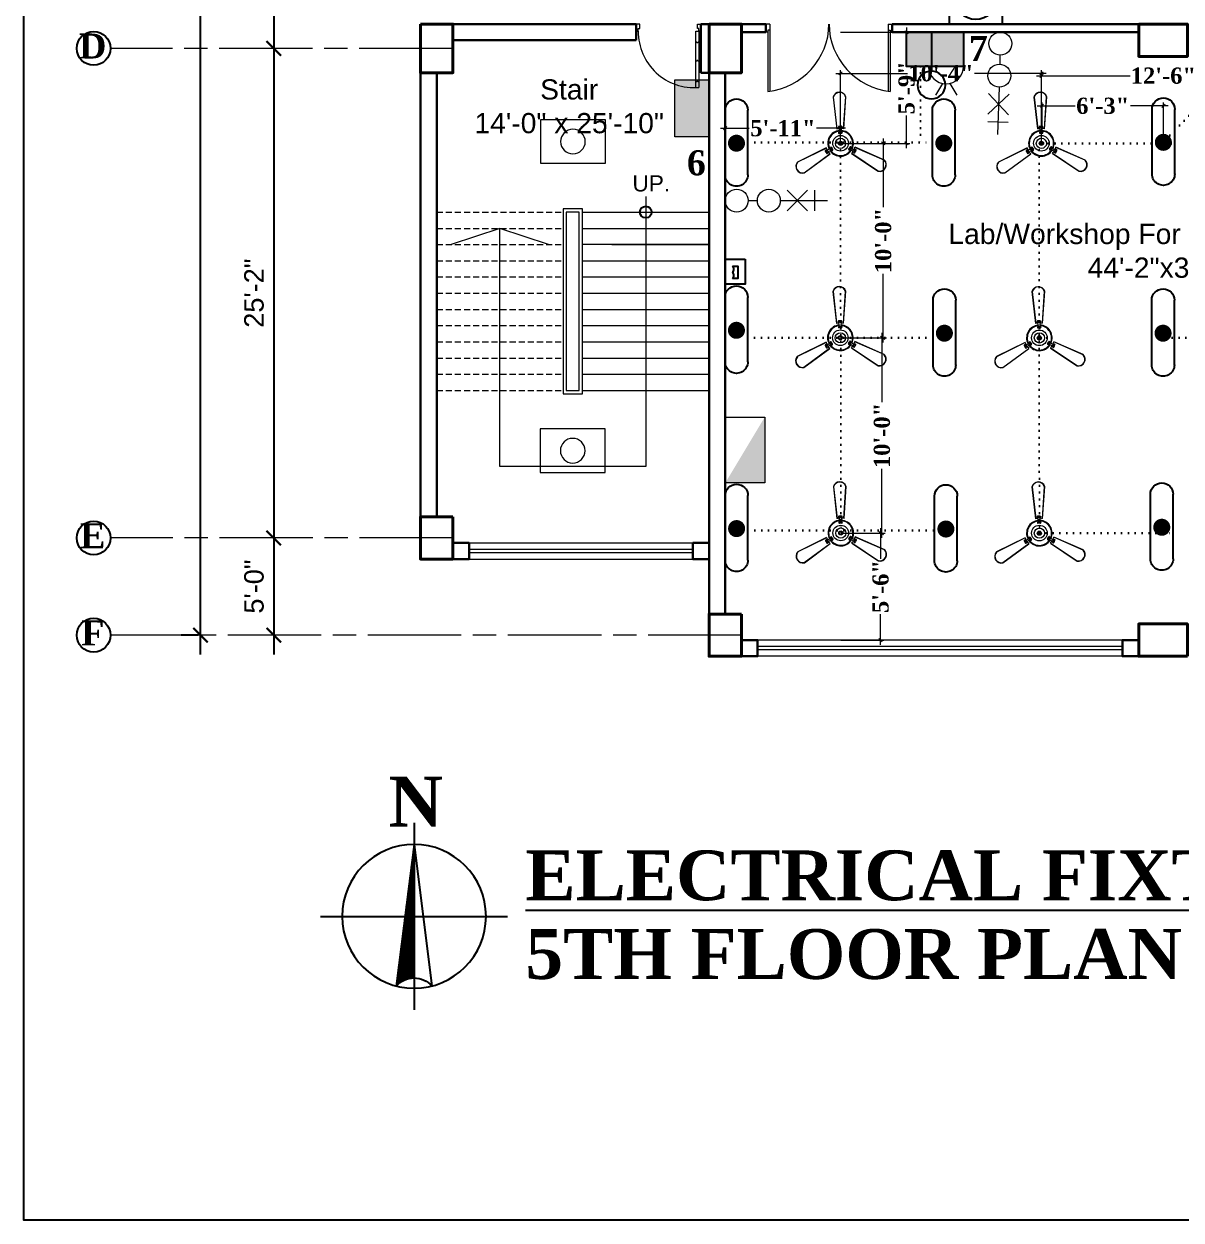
# Model space of a CAD drawing. Header units: inches. Extents: x -12 to 20935469, y -1604 to 24729220.
# Drawn here: x 20823799 to 20824513, y 24651419 to 24652157 of the extents above; entities that cross this region are included whole.
import ezdxf

# ---------------------------------------------------------------- set-up
doc = ezdxf.new("R2010")
doc.units = ezdxf.units.IN
doc.header["$LTSCALE"] = 0.03
doc.header["$MEASUREMENT"] = 0
doc.header["$PDMODE"] = 32
doc.header["$PDSIZE"] = 15
for name, pattern in [('ACAD_ISO02W100', [15, 12, -3]), ('ACAD_ISO08W100', [36, 24, -3, 6, -3]), ('DASHED2', [0.375, 0.25, -0.125]), ('DOT', [0.25, 0, -0.25])]:
    doc.linetypes.add(name, pattern=pattern)
for name, color, linetype, lineweight in [('0-elect.fixture-3 fan', 200, 'Continuous', 20), ('2', 7, 'Continuous', 9), ('CL BOX', 90, 'ACAD_ISO02W100', 0), ('column', 1, 'Continuous', 40), ('Dim Line', 252, 'Continuous', 13), ('Dimiention', 75, 'Continuous', 18), ('Door', 7, 'Continuous', 18), ('E-CF', 4, 'Continuous', 30), ('Gas', 21, 'Continuous', 5), ('Grid Line', 252, 'Continuous', 18), ('line', 7, 'Continuous', 9), ('Main Wall', 7, 'Continuous', 30), ('RAIL', 23, 'Continuous', 13), ('STAIR', 46, 'Continuous', 15), ('wind.', 150, 'Continuous', 20)]:
    doc.layers.add(name, color=color, linetype=linetype, lineweight=lineweight)
for name, color, linetype in [('BL TEXT', 7, 'Continuous'), ('DIM TEXT 2025', 7, 'Continuous'), ('ELECTRICAL FITTINGS', 130, 'Continuous'), ('fire alarm', 10, 'Continuous'), ('H', 154, 'Continuous'), ('QP TEX', 7, 'Continuous'), ('SB TEXT', 215, 'DOT'), ('TEXT', 7, 'Continuous'), ('w', 188, 'DOT')]:
    doc.layers.add(name, color=color, linetype=linetype)
doc.styles.add('2', font='swisscl.ttf')
doc.styles.add('RomanS', font='arial.ttf', dxfattribs={"height": 12})
doc.styles.get("Standard").update_dxf_attribs({"font": 'timesbd.ttf'})
doc.dimstyles.new('Aec_Arch_I', dxfattribs={"dimscale": 96, "dimtxt": 12, "dimasz": 0.09375, "dimexe": 0.125, "dimexo": 0.125, "dimgap": 0.0625, "dimtad": 1, "dimdec": 0, "dimzin": 3, "dimdsep": 46, "dimlunit": 4, "dimtxsty": 'RomanS', "dimblk1": 'ARCHTICK', "dimblk2": 'ARCHTICK', "dimsah": 1, "dimcen": 0.09375, "dimdle": 0.125, "dimadec": 0, "dimazin": 0, "dimtfac": 0.75, "dimtdec": 0, "dimtmove": 2, "dimatfit": 3, "dimldrblk": 'ARCHTICK', "dimfxl": 1, "dimfrac": 1, "dimtolj": 1, "dimtzin": 0, "dimarcsym": 0})
doc.dimstyles.new('Standard 8', dxfattribs={"dimtxt": 7, "dimasz": 2, "dimexe": 2, "dimexo": 2, "dimgap": 2, "dimtad": 0, "dimdec": 0, "dimzin": 3, "dimdsep": 46, "dimlunit": 4, "dimtxsty": 'Standard', "dimblk": 'OBLIQUE', "dimcen": 3, "dimdle": 3, "dimclrd": 256, "dimclre": 256, "dimclrt": 256, "dimadec": 0, "dimazin": 0, "dimtfac": 1, "dimtdec": 0, "dimtix": 1, "dimtofl": 0, "dimtmove": 0, "dimatfit": 0, "dimldrblk": 'OBLIQUE', "dimfxl": 1, "dimtolj": 1, "dimtzin": 0, "dimlwd": -1, "dimlwe": -1, "dimarcsym": 0})

# ---------------------------------------------------------------- blocks, each defined once
blk = doc.blocks.new('Door_45')
at = {"layer": 'Door'}
for p, q in [((1.5, 4.97), (1.5, 43.97)), ((3.5, 44.03), (3.5, 4.97)), ((1.5, 40.03), (2.25, 40.03)), ((2.25, 40.03), (2.25, 39.53)), ((2.25, 39.53), (2.75, 39.53)), ((2.75, 39.53), (2.75, 40.03)), ((2.75, 40.03), (3.5, 40.03)), ((1.5, 25.77), (2.25, 25.77)), ((2.25, 25.77), (2.25, 25.27)), ((2.25, 25.27), (2.75, 25.27)), ((2.75, 25.77), (3.5, 25.77)), ((2.75, 25.27), (2.75, 25.77)), ((1.5, 12.57), (2.25, 12.57)), ((2.25, 12.57), (2.25, 13.07)), ((2.25, 13.07), (2.75, 13.07)), ((2.75, 13.07), (2.75, 12.57)), ((2.75, 12.57), (3.5, 12.57)), ((0, -0.03), (0, 4.97)), ((0, 4.97), (1.5, 4.97)), ((3.5, 4.97), (1.5, 4.97)), ((1.5, 4.97), (1.5, 2.97)), ((1.5, 2.97), (2.5, 2.97)), ((2.5, 2.97), (2.5, -0.03)), ((42.5, 3), (42.5, -0.03)), ((43.5, 3), (42.5, 3)), ((45, 5), (43.5, 5)), ((43.5, 5), (43.5, 3)), ((45, -0.03), (45, 5)), ((2.5, -0.03), (0, -0.03)), ((42.5, -0.03), (45, -0.03))]:
    blk.add_line(p, q, dxfattribs=at)
blk.add_arc((4.66, 5.26), 38.84, 359.62325, 94.66847, dxfattribs=at)
blk = doc.blocks.new('GGGFGFG')
at = {"layer": 'line', "color": 4, "ltscale": 50}
for p, q in [((7356688.2, 3293208.1), (7357003, 3293208.1)), ((7356688.2, 3292998.4), (7356688.2, 3293208.1)), ((7357003, 3293208.1), (7357003, 3292998.4)), ((7357003, 3292998.4), (7356688.2, 3292998.4))]:
    blk.add_line(p, q, dxfattribs=at)
blk.add_circle((7356845.6, 3293103.2), 59.6, dxfattribs=at)
blk = doc.blocks.new('JUJUJUKIII')
at = {"layer": 'H', "ltscale": 50, "true_color": 0x999999, "transparency": 33554556}
h = blk.add_hatch(color=253, dxfattribs=at)
h.dxf.hatch_style = 1
h.paths.add_polyline_path([(7363219.9, 3291034.2), (7363425.7, 3291034.2), (7363425.7, 3291376.7), (7363219.9, 3291376.7)])
at = {"layer": 'Dimiention', "color": 4, "ltscale": 50}
blk.add_lwpolyline([(7363219.9, 3291034.2), (7363425.7, 3291034.2), (7363425.7, 3291376.7), (7363219.9, 3291376.7)], close=True, dxfattribs=at)
blk = doc.blocks.new('E-CF')
at = {"layer": '0-elect.fixture-3 fan', "color": 230, "linetype": 'ByBlock', "lineweight": 13, "ltscale": 5}
for p, q in [((-1.45, 6.53), (-2.38, 20.87)), ((-1.35, 6.55), (-2.29, 20.85)), ((3.24, 20.73), (1.65, 6.48)), ((3.34, 20.73), (1.74, 6.45)), ((-19.63, -7.46), (-6.46, -1.71)), ((-19.57, -7.54), (-6.43, -1.8)), ((-4.99, -4.44), (-16.92, -12.4)), ((-4.93, -4.51), (-16.88, -12.49)), ((16.28, -13.26), (4.71, -4.73)), ((16.32, -13.17), (4.78, -4.66)), ((6.34, -2.1), (19.2, -8.44)), ((6.37, -2.01), (19.25, -8.36))]:
    blk.add_line(p, q, dxfattribs=at)
at = {"layer": '0-elect.fixture-3 fan', "color": 232, "linetype": 'ByBlock', "lineweight": 13, "ltscale": 5}
for p, q in [((-0.35, 5.43), (-0.66, 4.81)), ((-0.33, 6.68), (-0.62, 7.28)), ((-0.29, 7.46), (-0.15, 7.2)), ((-0.02, 6.87), (0.23, 7.01)), ((0.48, 7.43), (0.62, 7.18)), ((0.6, 5.41), (0.87, 4.78)), ((0.63, 6.66), (0.96, 7.25)), ((-0.35, 4.97), (-0.22, 4.72)), ((0.04, 5.2), (0.29, 5.33)), ((0.42, 4.9), (0.56, 4.65)), ((-6.08, -2.77), (-6.75, -2.79)), ((-6.68, -3.29), (-6.53, -3.05)), ((-6.31, -3.97), (-6.16, -3.73)), ((-5.94, -3.44), (-6.18, -3.29)), ((-5.62, -3.61), (-6, -4.17)), ((-4.99, -2.18), (-4.57, -1.62)), ((-4.52, -2.55), (-4.76, -2.41)), ((-4.53, -3.01), (-3.84, -2.97)), ((-4.46, -2.08), (-4.31, -1.83)), ((-4.13, -2.78), (-3.98, -2.54)), ((4.38, -3.22), (3.69, -3.14)), ((4.03, -2.81), (3.74, -2.8)), ((4.47, -2.17), (4.18, -2.17)), ((4.47, -2.63), (4.47, -2.91)), ((4.87, -2.41), (4.49, -1.83)), ((5.44, -3.87), (5.79, -4.45)), ((6.19, -4.13), (5.9, -4.12)), ((5.94, -3.05), (6.61, -3.1)), ((5.95, -3.42), (5.94, -3.7)), ((6.6, -3.47), (6.31, -3.46))]:
    blk.add_line(p, q, dxfattribs=at)
at = {"layer": '0-elect.fixture-3 fan', "color": 5, "lineweight": 13}
blk.add_line((0, 0), (0, 0), dxfattribs=at)
at = {"layer": '0-elect.fixture-3 fan', "color": 230, "linetype": 'ByBlock', "lineweight": 13, "ltscale": 5, "extrusion": (0, 0, -1)}
for centre, major_axis, start_param, end_param in [((0.46, 19.91), (-2.12, 2.12), 5.823867, 8.359631), ((0.46, 19.91), (-2.05, 2.05), 5.830329, 8.353169), ((0, 0), (-4.05, 4.05), 5.068563, 7.021343), ((0, 0), (-3.85, 3.85), 5.085186, 7.003917), ((0, 0), (4.72, 4.72), -1.003222, -0.833722), ((0, 0), (-4.05, 4.05), 0.879773, 2.832553), ((0, 0), (-3.85, 3.85), 0.896396, 2.815126), ((0, 0), (4.72, 4.72), -0.690743, -0.521244), ((0, 0), (-4.72, 4.72), 5.068843, 5.238343), ((0, 0), (4.72, 4.72), 3.185569, 3.355068), ((0, 0), (4.05, 4.05), 1.403372, 3.356151), ((0, 0), (-3.85, 3.85), 2.990791, 4.909522), ((0, 0), (4.72, 4.72), 1.403652, 1.573151), ((0, 0), (-4.72, 4.72), 2.66197, 2.831469), ((-17.47, -9.55), (-2.12, 2.12), 3.729471, 6.265236), ((-17.47, -9.55), (-2.05, 2.05), 3.735934, 6.258773), ((17, -10.35), (-2.12, 2.12), 1.635076, 4.170841), ((17, -10.35), (2.05, 2.05), 0.070743, 2.593582)]:
    blk.add_ellipse(centre, major_axis=major_axis, ratio=1, start_param=start_param, end_param=end_param, dxfattribs=at)
at = {"layer": '0-elect.fixture-3 fan', "color": 232, "linetype": 'ByBlock', "lineweight": 13, "ltscale": 5, "extrusion": (0, 0, -1)}
for centre, major_axis, start_param, end_param in [((-0.41, 7.39), (-0.169, 0.169), 5.038692, 7.013305), ((0, 0), (5.4, 5.4), -0.840677, -0.683789), ((-0.22, 7.33), (0.101, 0.101), 3.926991, 10.210176), ((-2.18, 6.1), (-1.37, 1.37), 2.052913, 2.705807), ((0.11, 6.94), (0.101, 0.101), 3.926991, 10.210176), ((0.17, 5.27), (0.101, 0.101), 3.926991, 10.210176), ((0.55, 7.31), (0.101, 0.101), 3.926991, 10.210176), ((2.58, 5.99), (1.46, 1.46), 3.643048, 4.257264), ((0.75, 7.36), (-0.169, 0.169), 0.887007, 2.86162), ((-0.44, 4.71), (0.169, 0.169), 2.26283, 4.381754), ((-0.28, 4.84), (0.101, 0.101), 3.926991, 10.210176), ((0, 0), (3.17, 3.17), -0.878763, -0.645703), ((0.49, 4.78), (0.101, 0.101), 3.926991, 10.210176), ((0.66, 4.68), (0.169, 0.169), 0.376965, 2.49589), ((-6.75, -3.02), (0.169, 0.169), 3.505001, 5.479614), ((0, 0), (-5.4, 5.4), 4.91891, 5.075797), ((-6.6, -3.17), (0.101, 0.101), 3.926991, 10.210176), ((-6.19, -4.04), (0.169, 0.169), 1.373501, 3.348114), ((-6.24, -3.85), (0.101, 0.101), 3.926991, 10.210176), ((-6.06, -3.36), (0.101, 0.101), 3.926991, 10.210176), ((-6.47, -0.75), (1.46, 1.46), 1.548653, 2.162869), ((-4.19, -4.93), (-1.37, 1.37), 6.241703, 6.894597), ((-4.64, -2.48), (-0.101, 0.101), 5.497787, 11.780972), ((-4.38, -1.76), (-0.169, 0.169), 6.136552, 8.255476), ((-4.38, -1.96), (-0.101, 0.101), 5.497787, 11.780972), ((-4.05, -2.66), (0.101, 0.101), 3.926991, 10.210176), ((0, 0), (-3.17, 3.17), 4.880824, 5.113884), ((-3.86, -2.73), (0.169, 0.169), 0.168435, 2.287359), ((3.72, -2.9), (0.169, 0.169), 2.471361, 4.590285), ((0, 0), (-3.17, 3.17), 2.786429, 3.019489), ((3.89, -2.81), (0.101, 0.101), 3.926991, 10.210176), ((4.29, -1.97), (-0.169, 0.169), 5.928021, 8.046946), ((4.33, -2.17), (0.101, 0.101), 3.926991, 10.210176), ((4.47, -2.77), (0.101, 0.101), 3.926991, 10.210176), ((3.89, -5.22), (-1.46, 1.46), 1.025054, 1.63927), ((6.36, -1.16), (1.37, 1.37), 2.576511, 3.229406), ((6, -4.32), (-0.169, 0.169), 2.981402, 4.956015), ((5.95, -3.56), (-0.101, 0.101), 5.497787, 11.780972), ((6.05, -4.13), (0.101, 0.101), 3.926991, 10.210176), ((0, 0), (-5.4, 5.4), 2.824515, 2.981402), ((6.45, -3.47), (-0.101, 0.101), 5.497787, 11.780972), ((6.6, -3.33), (-0.169, 0.169), 0.849902, 2.824515)]:
    blk.add_ellipse(centre, major_axis=major_axis, ratio=1, start_param=start_param, end_param=end_param, dxfattribs=at)
at = {"layer": '0-elect.fixture-3 fan', "linetype": 'ByBlock', "lineweight": 13, "ltscale": 5, "extrusion": (0, 0, -1)}
blk.add_ellipse((0.01, 0.03), major_axis=(-2.47, 2.47), ratio=1, start_param=5.497787, end_param=11.780972, dxfattribs=at)
at = {"layer": '0-elect.fixture-3 fan', "color": 200, "linetype": 'ByBlock', "lineweight": 13, "ltscale": 5, "extrusion": (0, 0, -1)}
blk.add_ellipse((0, 0), major_axis=(-1.61, 1.61), ratio=1, start_param=5.497787, end_param=11.780972, dxfattribs=at)
at = {"layer": '0-elect.fixture-3 fan', "color": 190, "linetype": 'ByBlock', "lineweight": 13, "ltscale": 5, "extrusion": (0, 0, -1)}
for major_axis, start_param, end_param in [((0.666, 0.666), 3.926991, 10.210176), ((-0.461, 0.461), 5.497787, 11.780972)]:
    blk.add_ellipse((0, 0), major_axis=major_axis, ratio=1, start_param=start_param, end_param=end_param, dxfattribs=at)
blk = doc.blocks.new('FDDF')
at = {"layer": 'line', "color": 6, "linetype": 'Continuous', "lineweight": 25, "ltscale": 50}
for p, q in [((7351582.6, 3307777.3), (7351582.6, 3307351.8)), ((7351732.3, 3307777.3), (7351732.3, 3307351.8))]:
    blk.add_line(p, q, dxfattribs=at)
at = {"layer": 'line', "color": 6, "linetype": 'Continuous', "lineweight": 40, "ltscale": 50, "const_width": 56.1}
blk.add_lwpolyline([(7351657.4, 3307596.9, 1), (7351657.4, 3307540.8, 1)], format="xyb", close=True, dxfattribs=at)
at = {"layer": 'line', "color": 6, "linetype": 'Continuous', "lineweight": 25, "ltscale": 50}
for centre, start, end in [((7351657.4, 3307777.3), 0, 180), ((7351657.4, 3307351.8), 180, 0)]:
    blk.add_arc(centre, 74.8, start, end, dxfattribs=at)
blk = doc.blocks.new('_Oblique')
at = {"color": 0, "linetype": 'ByBlock', "lineweight": -2}
blk.add_line((-0.5, -0.5), (0.5, 0.5), dxfattribs=at)
blk = doc.blocks.new('*D276')
at = {"layer": 'Defpoints', "color": 0, "transparency": 16777216}
for p in [(20824427.23, 24652106.39), (20824427.23, 24652089.2), (20824502.08, 24652083.92)]:
    blk.add_point(p, dxfattribs=at)
at = {"layer": 'DIM TEXT 2025', "lineweight": 0, "transparency": 16777216}
for p, q in [((20824427.23, 24652089.2), (20824427.23, 24652108.39)), ((20824502.08, 24652083.92), (20824502.08, 24652108.39)), ((20824424.23, 24652106.39), (20824447.57, 24652106.39)), ((20824505.08, 24652106.39), (20824481.75, 24652106.39))]:
    blk.add_line(p, q, dxfattribs=at)
at = {"layer": 'DIM TEXT 2025', "lineweight": 0, "transparency": 16777216, "xscale": 2, "yscale": 2, "zscale": 2, "rotation": 180}
blk.add_blockref('_Oblique', (20824427.23, 24652106.39), dxfattribs=at)
at = {"layer": 'DIM TEXT 2025', "lineweight": 0, "transparency": 16777216, "xscale": 2, "yscale": 2, "zscale": 2}
blk.add_blockref('_Oblique', (20824502.08, 24652106.39), dxfattribs=at)
at = {"layer": 'DIM TEXT 2025', "lineweight": 0, "transparency": 16777216, "insert": (20824464.66, 24652106.39), "char_height": 10, "attachment_point": 5}
blk.add_mtext('\\A1;6\'-3"', dxfattribs=at)
blk = doc.blocks.new('*D284')
at = {"layer": 'Defpoints', "color": 0, "transparency": 16777216}
for p in [(20824231.87, 24652092.58), (20824231.87, 24652083.28), (20824302.98, 24652083.28)]:
    blk.add_point(p, dxfattribs=at)
at = {"layer": 'DIM TEXT 2025', "lineweight": 0, "transparency": 16777216}
for p, q in [((20824231.87, 24652083.28), (20824231.87, 24652094.58)), ((20824302.98, 24652083.28), (20824302.98, 24652094.58)), ((20824228.87, 24652092.58), (20824246.61, 24652092.58)), ((20824305.98, 24652092.58), (20824288.24, 24652092.58))]:
    blk.add_line(p, q, dxfattribs=at)
at = {"layer": 'DIM TEXT 2025', "lineweight": 0, "transparency": 16777216, "xscale": 2, "yscale": 2, "zscale": 2, "rotation": 180}
blk.add_blockref('_Oblique', (20824231.87, 24652092.58), dxfattribs=at)
at = {"layer": 'DIM TEXT 2025', "lineweight": 0, "transparency": 16777216, "xscale": 2, "yscale": 2, "zscale": 2}
blk.add_blockref('_Oblique', (20824302.98, 24652092.58), dxfattribs=at)
at = {"layer": 'DIM TEXT 2025', "lineweight": 0, "transparency": 16777216, "insert": (20824267.43, 24652092.58), "char_height": 10, "attachment_point": 5}
blk.add_mtext('\\A1;5\'-11"', dxfattribs=at)
blk = doc.blocks.new('*D285')
at = {"layer": 'Defpoints', "color": 0, "transparency": 16777216}
for p in [(20824426.84, 24652126.47), (20824302.98, 24652089.78), (20824426.84, 24652083.28)]:
    blk.add_point(p, dxfattribs=at)
at = {"layer": 'DIM TEXT 2025', "lineweight": 0, "transparency": 16777216}
for p, q in [((20824299.98, 24652126.47), (20824344.33, 24652126.47)), ((20824302.98, 24652089.78), (20824302.98, 24652128.47)), ((20824429.84, 24652126.47), (20824385.49, 24652126.47)), ((20824426.84, 24652083.28), (20824426.84, 24652128.47))]:
    blk.add_line(p, q, dxfattribs=at)
at = {"layer": 'DIM TEXT 2025', "lineweight": 0, "transparency": 16777216, "xscale": 2, "yscale": 2, "zscale": 2, "rotation": 180}
blk.add_blockref('_Oblique', (20824302.98, 24652126.47), dxfattribs=at)
at = {"layer": 'DIM TEXT 2025', "lineweight": 0, "transparency": 16777216, "xscale": 2, "yscale": 2, "zscale": 2}
blk.add_blockref('_Oblique', (20824426.84, 24652126.47), dxfattribs=at)
at = {"layer": 'DIM TEXT 2025', "lineweight": 0, "transparency": 16777216, "insert": (20824364.91, 24652126.47), "char_height": 10, "attachment_point": 5}
blk.add_mtext('\\A1;10\'-4"', dxfattribs=at)
blk = doc.blocks.new('*D117')
at = {"layer": 'Defpoints', "color": 0, "transparency": 16777216}
for p in [(20824577.32, 24652124.98), (20824426.84, 24652089.78), (20824577.32, 24652089.78)]:
    blk.add_point(p, dxfattribs=at)
at = {"layer": 'DIM TEXT 2025', "lineweight": 0, "transparency": 16777216}
for p, q in [((20824423.84, 24652124.98), (20824481.5, 24652124.98)), ((20824426.84, 24652089.78), (20824426.84, 24652126.98)), ((20824580.32, 24652124.98), (20824522.66, 24652124.98)), ((20824577.32, 24652089.78), (20824577.32, 24652126.98))]:
    blk.add_line(p, q, dxfattribs=at)
at = {"layer": 'DIM TEXT 2025', "lineweight": 0, "transparency": 16777216, "xscale": 2, "yscale": 2, "zscale": 2, "rotation": 180}
blk.add_blockref('_Oblique', (20824426.84, 24652124.98), dxfattribs=at)
at = {"layer": 'DIM TEXT 2025', "lineweight": 0, "transparency": 16777216, "xscale": 2, "yscale": 2, "zscale": 2}
blk.add_blockref('_Oblique', (20824577.32, 24652124.98), dxfattribs=at)
at = {"layer": 'DIM TEXT 2025', "lineweight": 0, "transparency": 16777216, "insert": (20824502.08, 24652124.98), "char_height": 10, "attachment_point": 5}
blk.add_mtext('\\A1;12\'-6"', dxfattribs=at)
blk = doc.blocks.new('*D198')
at = {"layer": 'Defpoints', "color": 0, "transparency": 16777216}
for p in [(20824302.98, 24652083.28), (20824302.87, 24651963.38), (20824329.3, 24651963.38)]:
    blk.add_point(p, dxfattribs=at)
at = {"layer": 'DIM TEXT 2025', "lineweight": 0, "transparency": 16777216}
for p, q in [((20824329.3, 24652086.28), (20824329.3, 24652043.91)), ((20824302.98, 24652083.28), (20824331.3, 24652083.28)), ((20824329.3, 24651960.38), (20824329.3, 24652002.75)), ((20824302.87, 24651963.38), (20824331.3, 24651963.38))]:
    blk.add_line(p, q, dxfattribs=at)
at = {"layer": 'DIM TEXT 2025', "lineweight": 0, "transparency": 16777216, "xscale": 2, "yscale": 2, "zscale": 2}
for p, rotation in [((20824329.3, 24652083.28), 90), ((20824329.3, 24651963.38), 270)]:
    blk.add_blockref('_Oblique', p, dxfattribs=dict(at, rotation=rotation))
at = {"layer": 'DIM TEXT 2025', "lineweight": 0, "transparency": 16777216, "insert": (20824329.3, 24652023.33), "char_height": 10, "attachment_point": 5, "rotation": 90}
blk.add_mtext('\\A1;10\'-0"', dxfattribs=at)
blk = doc.blocks.new('*D303')
at = {"layer": 'Defpoints', "color": 0, "transparency": 16777216}
for p in [(20824302.85, 24651963.34), (20824303.13, 24651842.89), (20824328.51, 24651842.89)]:
    blk.add_point(p, dxfattribs=at)
at = {"layer": 'DIM TEXT 2025', "lineweight": 0, "transparency": 16777216}
for p, q in [((20824302.85, 24651963.34), (20824330.51, 24651963.34)), ((20824328.51, 24651966.34), (20824328.51, 24651923.7)), ((20824328.51, 24651839.89), (20824328.51, 24651882.54)), ((20824303.13, 24651842.89), (20824330.51, 24651842.89))]:
    blk.add_line(p, q, dxfattribs=at)
at = {"layer": 'DIM TEXT 2025', "lineweight": 0, "transparency": 16777216, "xscale": 2, "yscale": 2, "zscale": 2}
for p, rotation in [((20824328.51, 24651963.34), 90), ((20824328.51, 24651842.89), 270)]:
    blk.add_blockref('_Oblique', p, dxfattribs=dict(at, rotation=rotation))
at = {"layer": 'DIM TEXT 2025', "lineweight": 0, "transparency": 16777216, "insert": (20824328.51, 24651903.12), "char_height": 10, "attachment_point": 5, "rotation": 90}
blk.add_mtext('\\A1;10\'-0"', dxfattribs=at)
blk = doc.blocks.new('*D199')
at = {"layer": 'Defpoints', "color": 0, "transparency": 16777216}
for p in [(20824303.13, 24651842.89), (20824303.13, 24651776.89), (20824327.67, 24651776.89)]:
    blk.add_point(p, dxfattribs=at)
at = {"layer": 'DIM TEXT 2025', "lineweight": 0, "transparency": 16777216}
for p, q in [((20824303.13, 24651842.89), (20824329.67, 24651842.89)), ((20824327.67, 24651845.89), (20824327.67, 24651827.01)), ((20824327.67, 24651773.89), (20824327.67, 24651792.78)), ((20824303.13, 24651776.89), (20824329.67, 24651776.89))]:
    blk.add_line(p, q, dxfattribs=at)
at = {"layer": 'DIM TEXT 2025', "lineweight": 0, "transparency": 16777216, "xscale": 2, "yscale": 2, "zscale": 2}
for p, rotation in [((20824327.67, 24651842.89), 90), ((20824327.67, 24651776.89), 270)]:
    blk.add_blockref('_Oblique', p, dxfattribs=dict(at, rotation=rotation))
at = {"layer": 'DIM TEXT 2025', "lineweight": 0, "transparency": 16777216, "insert": (20824327.67, 24651809.89), "char_height": 10, "attachment_point": 5, "rotation": 90}
blk.add_mtext('\\A1;5\'-6"', dxfattribs=at)
blk = doc.blocks.new('*D200')
at = {"layer": 'Defpoints', "color": 0, "transparency": 16777216}
for p in [(20824302.98, 24652151.78), (20824343.69, 24652151.78), (20824302.98, 24652083.28)]:
    blk.add_point(p, dxfattribs=at)
at = {"layer": 'DIM TEXT 2025', "lineweight": 0, "transparency": 16777216}
for p, q in [((20824343.69, 24652154.78), (20824343.69, 24652134.65)), ((20824302.98, 24652151.78), (20824345.69, 24652151.78)), ((20824343.69, 24652080.28), (20824343.69, 24652100.42)), ((20824302.98, 24652083.28), (20824345.69, 24652083.28))]:
    blk.add_line(p, q, dxfattribs=at)
at = {"layer": 'DIM TEXT 2025', "lineweight": 0, "transparency": 16777216, "xscale": 2, "yscale": 2, "zscale": 2}
for p, rotation in [((20824343.69, 24652151.78), 90), ((20824343.69, 24652083.28), 270)]:
    blk.add_blockref('_Oblique', p, dxfattribs=dict(at, rotation=rotation))
at = {"layer": 'DIM TEXT 2025', "lineweight": 0, "transparency": 16777216, "insert": (20824343.69, 24652117.53), "char_height": 10, "attachment_point": 5, "rotation": 90}
blk.add_mtext('\\A1;5\'-9"', dxfattribs=at)
blk = doc.blocks.new('U7TYT')
at = {"layer": 'Dimiention', "ltscale": 50, "transparency": 33554590}
h = blk.add_hatch(color=253, dxfattribs=at)
h.dxf.hatch_style = 1
h.paths.add_polyline_path([(7347319.5, 3290479.6), (7346977, 3290273.9), (7347319.5, 3290273.9)])
at = {"layer": 'Dimiention', "color": 4, "ltscale": 50}
blk.add_lwpolyline([(7347319.5, 3290273.9), (7347319.5, 3290479.6), (7346977, 3290479.6), (7346977, 3290273.9)], close=True, dxfattribs=at)
blk = doc.blocks.new('gy')
at = {"layer": 'Dimiention', "color": 18, "ltscale": 50, "true_color": 0x000000}
for p, q in [((3543686.26, 5183217.13), (3543686.26, 5183211.14)), ((3543688.4, 5183217.13), (3543694.39, 5183211.14)), ((3543694.39, 5183217.13), (3543688.4, 5183211.14)), ((3543696.38, 5183214.14), (3543682.58, 5183214.14)), ((3543705.77, 5183214.14), (3543703.06, 5183214.14))]:
    blk.add_line(p, q, dxfattribs=at)
for centre in [(3543699.72, 5183214.14), (3543709.11, 5183214.14)]:
    blk.add_circle(centre, 3.34, dxfattribs=at)
blk = doc.blocks.new('bulb')
at = {"layer": 'line', "color": 4, "lineweight": 25, "ltscale": 50}
for p, q in [((20823168.7, 24658803.9), (20823168.7, 24658777.6)), ((20823168.7, 24658790.8), (20823209.9, 24658790.8))]:
    blk.add_line(p, q, dxfattribs=at)
blk.add_circle((20823224.6, 24658790.8), 14.7, dxfattribs=at)
blk = doc.blocks.new('fgftrfteter')
at = {"layer": 'Dimiention', "color": 4, "ltscale": 50}
for p, q in [((4580895, 2288123), (4580808, 2288269)), ((4580989, 2288123), (4581076, 2288269)), ((4580720, 2287906), (4581164, 2287906))]:
    blk.add_line(p, q, dxfattribs=at)
blk.add_arc((4580942, 2287906), 222, 0, 180, dxfattribs=at)
blk = doc.blocks.new('2PIN')
at = {"layer": 'H', "true_color": 0x000000, "transparency": 33554567}
h = blk.add_hatch(color=18, dxfattribs=at)
h.dxf.hatch_style = 1
h.paths.add_polyline_path([(20823027, 24658981.2), (20822972.3, 24658981.2), (20822972.3, 24658948.3), (20823027, 24658948.3)])
blk.add_lwpolyline([(20822972.3, 24658981.2), (20823027, 24658981.2), (20823027, 24658948.3), (20822972.3, 24658948.3)], close=True)
at = {"layer": '2', "color": 6, "lineweight": 25, "transparency": 33554648, "xscale": 0.07559514081214198, "yscale": 0.07559514081214198, "zscale": 0.07559514081214198}
blk.add_blockref('fgftrfteter', (20476692.1, 24486026.6), dxfattribs=at)
blk = doc.blocks.new('ethernet port')
at = {"layer": 'ELECTRICAL FITTINGS'}
blk.add_lwpolyline([(-5056.1, -4355.3), (-4966.7, -4355.3), (-4966.7, -4426.7), (-5056.1, -4426.7)], close=True, dxfattribs=at)
blk.add_lwpolyline([(-5032, -4401.1), (-5032, -4381.4), (-4986.9, -4381.4), (-4986.9, -4401.1)], dxfattribs=at)
for centre in [(-5020.7, -4410.9), (-4998.2, -4410.9)]:
    blk.add_arc(centre, 15, 41.1385, 138.8615, dxfattribs=at)
blk = doc.blocks.new('_ArchTick')
at = {"color": 0, "linetype": 'ByBlock', "lineweight": 35, "const_width": 0.15}
blk.add_lwpolyline([(-0.5, -0.5), (0.5, 0.5)], dxfattribs=at)
blk = doc.blocks.new('*D332')
at = {"layer": 'Defpoints', "color": 0, "transparency": 16777216}
for p in [(20820043.81, 24639011.47), (20820043.81, 24638861.47), (20820043.81, 24638861.47)]:
    blk.add_point(p, dxfattribs=at)
at = {"layer": 'Dim Line', "color": 0, "lineweight": -2, "transparency": 16777216}
for p, q in [((20820043.81, 24639023.47), (20820043.81, 24638849.47)), ((20820055.81, 24639011.47), (20820055.81, 24639011.47)), ((20820055.81, 24638861.47), (20820055.81, 24638861.47))]:
    blk.add_line(p, q, dxfattribs=at)
at = {"layer": 'Dim Line', "color": 0, "lineweight": -2, "transparency": 16777216, "xscale": 9, "yscale": 9, "zscale": 9}
for p, rotation in [((20820043.81, 24639011.47), 90), ((20820043.81, 24638861.47), 270)]:
    blk.add_blockref('_ArchTick', p, dxfattribs=dict(at, rotation=rotation))
at = {"layer": 'Dim Line', "color": 0, "transparency": 16777216, "insert": (20820031.68, 24638936.47), "char_height": 12, "attachment_point": 5, "rotation": 90, "style": 'RomanS'}
blk.add_mtext('\\A1;12\'-6"', dxfattribs=at)
blk = doc.blocks.new('*D333')
at = {"layer": 'Defpoints', "color": 0, "transparency": 16777216}
for p in [(20820043.81, 24638861.47), (20820043.81, 24638559.44), (20820043.81, 24638559.44)]:
    blk.add_point(p, dxfattribs=at)
at = {"layer": 'Dim Line', "color": 0, "lineweight": -2, "transparency": 16777216}
for p, q in [((20820043.81, 24638873.47), (20820043.81, 24638547.44)), ((20820055.81, 24638861.47), (20820055.81, 24638861.47)), ((20820055.81, 24638559.44), (20820055.81, 24638559.44))]:
    blk.add_line(p, q, dxfattribs=at)
at = {"layer": 'Dim Line', "color": 0, "lineweight": -2, "transparency": 16777216, "xscale": 9, "yscale": 9, "zscale": 9}
for p, rotation in [((20820043.81, 24638861.47), 90), ((20820043.81, 24638559.44), 270)]:
    blk.add_blockref('_ArchTick', p, dxfattribs=dict(at, rotation=rotation))
at = {"layer": 'Dim Line', "color": 0, "transparency": 16777216, "insert": (20820031.68, 24638710.46), "char_height": 12, "attachment_point": 5, "rotation": 90, "style": 'RomanS'}
blk.add_mtext('\\A1;25\'-2"', dxfattribs=at)
blk = doc.blocks.new('*D334')
at = {"layer": 'Defpoints', "color": 0, "transparency": 16777216}
for p in [(20820043.81, 24638559.44), (20820043.81, 24638499.48), (20820043.81, 24638499.48)]:
    blk.add_point(p, dxfattribs=at)
at = {"layer": 'Dim Line', "color": 0, "lineweight": -2, "transparency": 16777216}
for p, q in [((20820043.81, 24638571.44), (20820043.81, 24638487.48)), ((20820055.81, 24638559.44), (20820055.81, 24638559.44)), ((20820055.81, 24638499.48), (20820055.81, 24638499.48))]:
    blk.add_line(p, q, dxfattribs=at)
at = {"layer": 'Dim Line', "color": 0, "lineweight": -2, "transparency": 16777216, "xscale": 9, "yscale": 9, "zscale": 9}
for p, rotation in [((20820043.81, 24638559.44), 90), ((20820043.81, 24638499.48), 270)]:
    blk.add_blockref('_ArchTick', p, dxfattribs=dict(at, rotation=rotation))
at = {"layer": 'Dim Line', "color": 0, "transparency": 16777216, "insert": (20820031.68, 24638529.46), "char_height": 12, "attachment_point": 5, "rotation": 90, "style": 'RomanS'}
blk.add_mtext('\\A1;5\'-0"', dxfattribs=at)
blk = doc.blocks.new('*D335')
at = {"layer": 'Defpoints', "color": 0, "transparency": 16777216}
for p in [(20819998.65, 24639371.33), (20820009.29, 24639371.33), (20820009.29, 24638499.48)]:
    blk.add_point(p, dxfattribs=at)
at = {"layer": 'Dim Line', "color": 0, "lineweight": -2, "transparency": 16777216}
for p, q in [((20819998.65, 24638487.48), (20819998.65, 24639383.33)), ((20819997.29, 24639371.33), (20819986.65, 24639371.33)), ((20819997.29, 24638499.48), (20819986.65, 24638499.48))]:
    blk.add_line(p, q, dxfattribs=at)
at = {"layer": 'Dim Line', "color": 0, "lineweight": -2, "transparency": 16777216, "xscale": 9, "yscale": 9, "zscale": 9}
for p, rotation in [((20819998.65, 24639371.33), 90), ((20819998.65, 24638499.48), 270)]:
    blk.add_blockref('_ArchTick', p, dxfattribs=dict(at, rotation=rotation))
at = {"layer": 'Dim Line', "color": 0, "transparency": 16777216, "insert": (20819986.53, 24638935.41), "char_height": 12, "attachment_point": 5, "rotation": 90, "style": 'RomanS'}
blk.add_mtext('\\A1;72\'-8"', dxfattribs=at)
blk = doc.blocks.new('NORTHSIGN')
at = {"lineweight": -3}
h = blk.add_hatch(dxfattribs=at)
h.set_pattern_fill('ANSI31', color=256, scale=0.00164, style=0)
h.set_pattern_definition([(135, (0.0461253, -0.606902), (0.00356656, 0.00356656), [])])
h.paths.add_polyline_path([(0, -0.0797), (0.0334, -0.3453), (0, -0.3453)])
edge = h.paths.add_edge_path()
edge.add_ellipse((0, -0.6599), major_axis=(-0.0871, 0.0026), ratio=1, start_angle=222.7483, end_angle=271.7164, ccw=False)
edge.add_line((0.0658, -0.6027), (0.0334, -0.3453))
edge.add_line((0.0334, -0.3453), (0, -0.3453))
edge.add_line((0, -0.3453), (0, -0.5727))
for p, q in [((0, 0), (0, -0.6906)), ((0, -0.0797), (-0.0658, -0.6027)), ((0, -0.0797), (0.0658, -0.6027)), ((0.3453, -0.3453), (-0.3453, -0.3453))]:
    blk.add_line(p, q, dxfattribs=at)
blk.add_circle((0, -0.3453), 0.2656, dxfattribs=at)
blk.add_circle((0, -0.3453), 0.2656, dxfattribs=at)
blk.add_arc((0, -0.6599), 0.0872, 41.0319, 138.9681)
blk = doc.blocks.new('fire alrm')
at = {"layer": 'fire alarm'}
blk.add_lwpolyline([(20824372.37, 24663295.02), (20824404.8, 24663295.02), (20824404.8, 24663264.04), (20824372.37, 24663264.04)], close=True, dxfattribs=at)
at = {"layer": 'fire alarm', "ltscale": 50}
for centre, radius in [((20824388.59, 24663279.53), 12.75), ((20824388.58, 24663279.53), 5.49)]:
    blk.add_circle(centre, radius, dxfattribs=at)
at = {"layer": 'fire alarm'}
blk.add_circle((20824389.11, 24663286.53), 1.46, dxfattribs=at)
for centre, radius, start, end in [((20824390.38, 24663269.56), 18.31, 38.0837, 92.10277), ((20824390.4, 24663269.89), 16.11, 26.61592, 89.70005)]:
    blk.add_arc(centre, radius, start, end, dxfattribs=at)
at = {"insert": (20824406.14, 24663281.42), "char_height": 12, "attachment_point": 1, "style": 'RomanS'}
blk.add_mtext_dynamic_manual_height_columns('FA', width=21.6697, gutter_width=60, heights=[0], dxfattribs=at)
blk = doc.blocks.new('GRID')
at = {"layer": 'Grid Line', "color": 252, "linetype": 'ACAD_ISO08W100', "lineweight": 9, "ltscale": 80, "true_color": 0x939598}
for p, q in [((20820154.14, 24638861.47), (20819943.28, 24638861.47)), ((20820154.28, 24638559.44), (20819943.28, 24638559.44)), ((20820332.25, 24638499.48), (20819943.28, 24638499.48))]:
    blk.add_line(p, q, dxfattribs=at)
at = {"layer": 'TEXT'}
for centre in [(20819932.72, 24638861.47), (20819932.72, 24638559.44), (20819932.72, 24638499.48)]:
    blk.add_circle(centre, 10.42, dxfattribs=at)
at = {"layer": 'TEXT', "char_height": 15.435, "width": 227.4581, "attachment_point": 8, "rotation": 0}
for s, insert in [('\\A1;D', (20819932.21, 24638855.17)), ('\\A1;E', (20819932.21, 24638553.14)), ('\\A1;F', (20819932.21, 24638493.18))]:
    blk.add_mtext(s, dxfattribs=dict(at, insert=insert))
at = {"layer": 'Dim Line'}
for base, p1, p2, picture, middle in [((20819998.65, 24639371.33), (20820009.29, 24638499.48), (20820009.29, 24639371.33), '*D335', (20819986.53, 24638935.41)), ((20820043.81, 24638861.47), (20820043.81, 24639011.47), (20820043.81, 24638861.47), '*D332', (20820031.68, 24638936.47)), ((20820043.81, 24638559.44), (20820043.81, 24638861.47), (20820043.81, 24638559.44), '*D333', (20820031.68, 24638710.46)), ((20820043.81, 24638499.48), (20820043.81, 24638559.44), (20820043.81, 24638499.48), '*D334', (20820031.68, 24638529.46))]:
    dim = blk.add_linear_dim(base=base, p1=p1, p2=p2, angle=90, dimstyle='Aec_Arch_I', dxfattribs=at)
    dim.commit()
    dim.dimension.update_dxf_attribs({"geometry": picture, "text_midpoint": middle})

msp = doc.modelspace()

# ---------------------------------------------------------------- linework, layer by layer
msp.add_line((20824251.85, 24651766.89), (20824251.85, 24651766.89))
msp.add_circle((20824182.83, 24652040.86), 3.61)
at = {"layer": 'column', "lineweight": 40, "ltscale": 20}
for points in [[(20824043.9, 24652156.88), (20824063.9, 24652156.88), (20824063.9, 24652126.88), (20824043.9, 24652126.88)], [(20824221.87, 24652156.88), (20824241.87, 24652156.88), (20824241.87, 24652126.88), (20824221.87, 24652126.88)], [(20824486.87, 24652156.88), (20824486.87, 24652136.88), (20824516.87, 24652136.88), (20824516.87, 24652156.88)], [(20824063.9, 24651852.85), (20824043.9, 24651852.85), (20824043.9, 24651826.85), (20824063.9, 24651826.85)], [(20824241.87, 24651792.89), (20824221.87, 24651792.89), (20824221.87, 24651766.89), (20824241.87, 24651766.89)], [(20824516.87, 24651766.89), (20824516.87, 24651786.89), (20824486.87, 24651786.89), (20824486.87, 24651766.89)]]:
    msp.add_lwpolyline(points, close=True, dxfattribs=at)
at = {"layer": 'Defpoints'}
msp.add_lwpolyline([(20823799.34, 24652877.62), (20826238.21, 24652877.62), (20826238.21, 24651419.1), (20823799.34, 24651419.1)], close=True, dxfattribs=at)
at = {"layer": 'Door'}
for p, q in [((20824259.45, 24652156.88), (20824256.85, 24652156.88)), ((20824258.15, 24652151.87), (20824256.85, 24652151.87)), ((20824258.15, 24652153.17), (20824258.15, 24652115.28)), ((20824259.45, 24652153.17), (20824258.15, 24652153.17)), ((20824259.45, 24652156.88), (20824259.45, 24652115.31)), ((20824332.25, 24652156.88), (20824332.25, 24652115.31)), ((20824332.25, 24652156.88), (20824334.85, 24652156.88)), ((20824332.25, 24652153.17), (20824333.55, 24652153.17)), ((20824333.55, 24652153.17), (20824333.55, 24652115.28)), ((20824333.55, 24652151.87), (20824334.85, 24652151.87))]:
    msp.add_line(p, q, dxfattribs=at)
for centre, start, end in [((20824253.56, 24652157.32), 276.22174, 359.40937), ((20824338.13, 24652157.32), 180.59063, 263.77826)]:
    msp.add_arc(centre, 42.28, start, end, dxfattribs=at)
at = {"layer": 'Gas', "color": 0, "lineweight": 5}
for points in [[(20824143.85, 24652042.86), (20824131.85, 24652042.86), (20824131.85, 24651928.86), (20824143.85, 24651928.86)], [(20824141.85, 24652040.86), (20824133.85, 24652040.86), (20824133.85, 24651930.86), (20824141.85, 24651930.86)]]:
    msp.add_lwpolyline(points, close=True, dxfattribs=at)
at = {"layer": 'Main Wall', "lineweight": 30}
for p, q in [((20824176.87, 24652156.88), (20824063.9, 24652156.88)), ((20824176.87, 24652156.88), (20824176.87, 24652146.88)), ((20824221.87, 24652156.86), (20824216.87, 24652156.86)), ((20824216.87, 24652156.86), (20824216.87, 24652126.88)), ((20824231.87, 24652156.86), (20824221.87, 24652156.86)), ((20824241.87, 24652156.88), (20824256.85, 24652156.88)), ((20824256.85, 24652151.88), (20824241.87, 24652151.88)), ((20824256.85, 24652156.88), (20824256.85, 24652151.88)), ((20824334.85, 24652156.88), (20824486.87, 24652156.88)), ((20824334.85, 24652151.88), (20824334.85, 24652156.88)), ((20824486.87, 24652151.87), (20824334.85, 24652151.88)), ((20824176.87, 24652146.88), (20824063.9, 24652146.88)), ((20824043.9, 24652126.88), (20824043.9, 24651852.85)), ((20824053.9, 24652126.88), (20824053.9, 24651852.85)), ((20824216.87, 24652126.88), (20824221.87, 24652126.88)), ((20824221.87, 24651792.89), (20824221.87, 24652126.89)), ((20824231.87, 24651792.89), (20824231.87, 24652126.89))]:
    msp.add_line(p, q, dxfattribs=at)
at = {"layer": 'Main Wall'}
for points in [[(20824063.9, 24651836.85), (20824073.9, 24651836.85), (20824073.9, 24651826.86), (20824063.9, 24651826.86)], [(20824211.87, 24651836.85), (20824221.87, 24651836.85), (20824221.87, 24651826.86), (20824211.87, 24651826.86)]]:
    msp.add_lwpolyline(points, close=True, dxfattribs=at)
at = {"layer": 'Main Wall', "lineweight": 30}
for points in [[(20824241.85, 24651766.89), (20824251.85, 24651766.89), (20824251.85, 24651776.89), (20824241.85, 24651776.89)], [(20824486.85, 24651766.89), (20824476.85, 24651766.89), (20824476.85, 24651776.89), (20824486.85, 24651776.89)]]:
    msp.add_lwpolyline(points, dxfattribs=at)
at = {"layer": 'RAIL', "lineweight": 9}
for p, q in [((20824182.83, 24652050.59), (20824182.83, 24651883.86)), ((20824092.85, 24652030.86), (20824062.85, 24652020.86)), ((20824092.85, 24651883.86), (20824092.85, 24652030.86)), ((20824122.85, 24652020.86), (20824092.85, 24652030.86)), ((20824221.85, 24652020.86), (20824143.85, 24652020.86)), ((20824182.83, 24651883.86), (20824092.85, 24651883.86))]:
    msp.add_line(p, q, dxfattribs=at)
at = {"layer": 'STAIR', "color": 32, "linetype": 'DASHED2', "lineweight": 5, "ltscale": 500}
for p, q in [((20824053.88, 24652040.86), (20824131.85, 24652040.86)), ((20824053.88, 24652030.86), (20824131.85, 24652030.86)), ((20824053.88, 24652020.86), (20824131.85, 24652020.86)), ((20824053.88, 24652010.86), (20824131.85, 24652010.86)), ((20824053.88, 24652000.86), (20824131.85, 24652000.86)), ((20824053.88, 24651990.86), (20824131.85, 24651990.86)), ((20824053.88, 24651980.86), (20824131.85, 24651980.86)), ((20824053.88, 24651970.86), (20824131.85, 24651970.86)), ((20824053.88, 24651960.86), (20824131.85, 24651960.86)), ((20824053.88, 24651950.86), (20824131.85, 24651950.86)), ((20824053.88, 24651940.86), (20824131.85, 24651940.86)), ((20824053.88, 24651930.86), (20824131.85, 24651930.86))]:
    msp.add_line(p, q, dxfattribs=at)
at = {"layer": 'STAIR', "color": 32, "lineweight": 5}
for p, q in [((20824143.85, 24652040.86), (20824221.85, 24652040.86)), ((20824143.85, 24652030.86), (20824221.85, 24652030.86)), ((20824161.85, 24652020.86), (20824221.85, 24652020.86)), ((20824143.85, 24652010.86), (20824221.85, 24652010.86)), ((20824143.85, 24652000.86), (20824221.85, 24652000.86)), ((20824143.85, 24651990.86), (20824221.85, 24651990.86)), ((20824143.85, 24651980.86), (20824221.85, 24651980.86)), ((20824143.85, 24651970.86), (20824221.85, 24651970.86)), ((20824143.85, 24651960.86), (20824221.85, 24651960.86)), ((20824143.85, 24651950.86), (20824221.85, 24651950.86)), ((20824143.85, 24651940.86), (20824221.85, 24651940.86)), ((20824143.85, 24651930.86), (20824221.85, 24651930.86))]:
    msp.add_line(p, q, dxfattribs=at)
at = {"layer": 'w', "linetype": 'DOT', "lineweight": 30, "ltscale": 550, "transparency": 33554661}
for p, q in [((20824352.34, 24652130.75), (20824352.34, 24652083.78)), ((20824547.17, 24652130.74), (20824502.08, 24652083.92)), ((20824245.81, 24652083.78), (20824359.64, 24652083.78)), ((20824302.98, 24652083.28), (20824303.13, 24651842.89)), ((20824425.45, 24652079.14), (20824425.59, 24651838.75)), ((20824426.84, 24652083.28), (20824509.09, 24652083.28)), ((20824245.77, 24651963.28), (20824360.01, 24651963.28)), ((20824425.6, 24651963.26), (20824433.5, 24651963.26)), ((20824494.86, 24651963.26), (20824577.1, 24651963.26)), ((20824245.89, 24651844.56), (20824360.94, 24651844.56)), ((20824425.6, 24651842.81), (20824508.09, 24651842.81))]:
    msp.add_line(p, q, dxfattribs=at)
at = {"layer": 'wind.', "lineweight": 5}
for p, q in [((20824068.9, 24651836.85), (20824216.87, 24651836.85)), ((20824073.9, 24651832.85), (20824211.87, 24651832.85)), ((20824073.9, 24651830.85), (20824211.87, 24651830.85)), ((20824068.9, 24651826.86), (20824216.87, 24651826.86)), ((20824476.85, 24651776.89), (20824251.85, 24651776.89)), ((20824476.85, 24651772.89), (20824251.85, 24651772.89)), ((20824476.85, 24651770.89), (20824251.85, 24651770.89)), ((20824486.85, 24651770.89), (20824486.85, 24651770.89)), ((20824476.85, 24651766.89), (20824251.85, 24651766.89))]:
    msp.add_line(p, q, dxfattribs=at)

# ---------------------------------------------------------------- block references
msp.add_blockref('GRID', (3909.6, 13280.41))
for name, p, xscale, yscale, zscale, rotation in [('2PIN', (34213429.58, 40506638.85), 0.6429687876420657, 0.6429687876420657, 0.6429687876420657, 179.9980866176271), ('bulb', (35219949.6, 36807715.7), -0.5837749611745885, 0.5837749611745885, 0.5837749611745884, 89.9980867973189)]:
    msp.add_blockref(name, p, dxfattribs=dict(xscale=xscale, yscale=yscale, zscale=zscale, rotation=rotation))
at = {"xscale": -167.0133278539784, "yscale": 167.0133278539784, "zscale": 167.0133278555559}
msp.add_blockref('NORTHSIGN', (20824039.97, 24651664.13, 0), dxfattribs=at)
at = {"layer": 'BL TEXT', "xscale": 0.1718153874953252, "yscale": 0.1718153874953252, "zscale": 0.1718153874953252, "rotation": 269.999864243838}
msp.add_blockref('ethernet port', (20824992.44, 24651143.02), dxfattribs=at)
at = {"layer": 'CL BOX', "color": 5, "xscale": -0.127552882082143, "yscale": 0.127552882082143, "zscale": 0.127552882082143, "rotation": 359.9998993550784}
for p in [(21762524.05, 24232037.93), (21762523.92, 24231847.25)]:
    msp.add_blockref('GGGFGFG', p, dxfattribs=at)
at = {"layer": 'Dimiention', "xscale": 2.112111447955701, "yscale": 2.112111447955701, "zscale": 2.112111447955701}
for p, rotation in [((31540769.65, 16840061.86), 88.26847909125492), ((28308947.5, 35599573.9), 180)]:
    msp.add_blockref('gy', p, dxfattribs=dict(at, rotation=rotation))
at = {"layer": 'Door', "color": 250, "ltscale": 20, "xscale": 0.8888888888759539, "yscale": 0.8888888888759539, "zscale": 0.8888888888759539, "rotation": 180}
msp.add_blockref('Door_45', (20824216.87, 24652156.83), dxfattribs=at)
at = {"layer": 'E-CF', "xscale": -1.378879578969062, "yscale": 1.378879578969062, "zscale": 1.378879578969062}
for p in [(20824302.98, 24652083.28), (20824426.84, 24652083.28), (20824302.85, 24651963.34), (20824425.6, 24651963.26), (20824303.13, 24651842.89), (20824425.6, 24651842.81)]:
    msp.add_blockref('E-CF', p, dxfattribs=at)
at = {"layer": 'line', "color": 5, "xscale": -0.1026830631760966, "yscale": 0.1026830631760966, "zscale": 0.1026830631760966}
msp.add_blockref('JUJUJUKIII', (21580299.82, 24314153.9), dxfattribs=at)
at = {"layer": 'line', "color": 5}
for name, p, xscale, yscale, zscale, rotation in [('FDDF', (20135413, 24961991.55), -0.09369666655797602, 0.09369666655797602, 0.09369666655797602, 179.9999999896241), ('FDDF', (20135540.85, 24961991.55), -0.09369666655797602, 0.09369666655797602, 0.09369666655797602, 179.9999999896241), ('FDDF', (20135676.28, 24961992.09), -0.09369666655797602, 0.09369666655797602, 0.09369666655797602, 179.9999999896241), ('FDDF', (20135412.96, 24961876.13), -0.09369666655797602, 0.09369666655797602, 0.09369666655797602, 179.9999999896241), ('FDDF', (20135541.22, 24961874.34), -0.09369666655797602, 0.09369666655797602, 0.09369666655797602, 179.9999999896241), ('FDDF', (20135676.07, 24961874.34), -0.09369666655797602, 0.09369666655797602, 0.09369666655797602, 179.9999999896241), ('U7TYT', (21214296.02, 25522801.65), -0.1185378862922786, 0.1185378862922786, 0.1185378862922786, 89.99883909665918), ('FDDF', (20135413.08, 24961753.81), -0.09369666655797602, 0.09369666655797602, 0.09369666655797602, 179.9999999896241), ('FDDF', (20135542.15, 24961753.56), -0.09369666655797602, 0.09369666655797602, 0.09369666655797602, 179.9999999896241), ('FDDF', (20135675.28, 24961754.63), -0.09369666655797602, 0.09369666655797602, 0.09369666655797602, 179.9999999896241)]:
    msp.add_blockref(name, p, dxfattribs=dict(at, xscale=xscale, yscale=yscale, zscale=zscale, rotation=rotation))
at = {"layer": 'QP TEX'}
msp.add_blockref('fire alrm', (-2.24, -11107.16), dxfattribs=at)

# ---------------------------------------------------------------- texts
msp.add_text('N', height=30.73).set_placement((20824024.2, 24651661.82, 0))
at = {"insert": (20824108.62, 24651647.14, 0), "char_height": 30.7306, "width": 958.24, "attachment_point": 1, "line_spacing_factor": 0.947396}
msp.add_mtext('{\\LELECTRICAL FIXTURE LAYOUT PLAN \\P}5TH FLOOR PLAN', dxfattribs=at)
at = {"layer": 'SB TEXT', "char_height": 15.44, "width": 227.4581, "attachment_point": 8, "rotation": 0}
for s, insert in [('7', (20824388, 24652134.15)), ('6', (20824214.05, 24652063.34))]:
    msp.add_mtext(s, dxfattribs=dict(at, insert=insert))
at = {"layer": 'TEXT', "color": 30, "lineweight": 5, "ltscale": 20, "attachment_point": 2, "style": '2'}
for s, width, gutter_width, insert, char_height in [('\\pxsm1;{\\fArial|b0|i0|c0|p34;\\C0;Stair\\P14\'-0" x 25\'-10"  }', 205.8684, 0.282, (20824135.63, 24652122.79), 12.4758), ('{\\fArial|b0|i0|c0|p34;\\C0;UP.}', 104.7597, 0.5, (20824186.25, 24652063.6), 10), ('\\pxsm1;{\\fArial|b0|i0|c0|p34;\\C0;Lab/Workshop For future Provision\\P44\'-2"x31\'-3"}', 289.4828, 0.5, (20824504.08, 24652033.64), 12.4758)]:
    msp.add_mtext_dynamic_manual_height_columns(s, width=width, gutter_width=gutter_width, heights=[0], dxfattribs=dict(at, insert=insert, char_height=char_height))

# ---------------------------------------------------------------- dimensions: what is measured, and where the dimension line sits
at = {"layer": 'DIM TEXT 2025', "lineweight": 0}
for base, p1, p2, picture, middle in [((20824343.6933, 24652151.7833), (20824302.9829, 24652083.2799), (20824302.9828, 24652151.7833), '*D200', (20824343.6933, 24652117.5316)), ((20824329.3, 24651963.38), (20824302.98, 24652083.28), (20824302.87, 24651963.38), '*D198', (20824329.3, 24652023.33)), ((20824328.51, 24651842.89), (20824302.85, 24651963.34), (20824303.13, 24651842.89), '*D303', (20824328.51, 24651903.12)), ((20824327.67, 24651776.89), (20824303.13, 24651842.89), (20824303.13, 24651776.89), '*D199', (20824327.67, 24651809.89))]:
    dim = msp.add_linear_dim(base=base, p1=p1, p2=p2, angle=90, dimstyle='Standard 8', override={"dimtxt": 10, "dimexo": 0, "dimlwd": 0, "dimlwe": 0}, dxfattribs=at)
    dim.commit()
    dim.dimension.update_dxf_attribs({"geometry": picture, "text_midpoint": middle})
for base, p1, p2, picture, middle in [((20824426.84, 24652126.47), (20824302.98, 24652089.78), (20824426.84, 24652083.28), '*D285', (20824364.91, 24652126.47)), ((20824577.32, 24652124.98), (20824426.84, 24652089.78), (20824577.32, 24652089.78), '*D117', (20824502.08, 24652124.98)), ((20824427.23, 24652106.39), (20824502.08, 24652083.92), (20824427.23, 24652089.2), '*D276', (20824464.66, 24652106.39)), ((20824231.87, 24652092.58), (20824302.98, 24652083.28), (20824231.87, 24652083.28), '*D284', (20824267.43, 24652092.58))]:
    dim = msp.add_linear_dim(base=base, p1=p1, p2=p2, dimstyle='Standard 8', override={"dimtxt": 10, "dimexo": 0, "dimlwd": 0, "dimlwe": 0}, dxfattribs=at)
    dim.commit()
    dim.dimension.update_dxf_attribs({"geometry": picture, "text_midpoint": middle})

doc.saveas('drawing.dxf')
